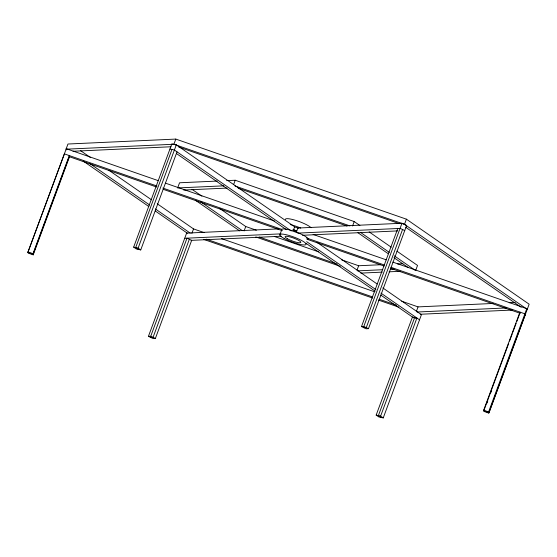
<?xml version="1.0" encoding="UTF-8"?>
<svg xmlns="http://www.w3.org/2000/svg" width="557" height="557" viewBox="0 0 557 557"><rect width="100%" height="100%" fill="white"/><g stroke="black" fill="none" stroke-linecap="round" stroke-linejoin="round"><path stroke-width="0.84" d="M33.211 254.855L33.016 253.665L69.298 155.584L69.493 156.768L33.211 254.855L28.296 253.143L27.85 252.432L66.29 148.712L158.146 180.614M69.395 156.176L33.114 254.264L27.85 252.432L64.382 153.871L157.06 186.059M177.022 151.845L140.74 249.933L136.277 248.937L133.659 247.127L171.848 143.88L176.311 144.869L294.639 226.824L293.003 231.252M291.304 231.002L174.404 150.028L171.988 149.408L135.706 247.496L138.505 249.439M175.81 139.083L67.954 144.019L66.046 149.185L173.895 144.249L175.81 139.083L406.408 219.173L529.15 304.199L488.795 413.085L483.88 411.379L483.685 410.189L519.966 312.101M140.74 249.933L138.122 248.116L176.311 144.869M148.427 336.365L150.731 336.261L187.013 238.173L191.671 240.346L155.382 338.433L153.084 338.538L148.427 336.365L186.623 233.111L278.423 228.899M189.338 239.259L153.057 337.347L150.592 337.458M191.9 233.341L193.537 228.92L157.262 203.785M233.578 184.659L235.214 180.238L354.203 221.561L359.899 225.508M244.105 230.953L245.741 226.525L219.576 208.409M279.809 234.991L281.724 229.832A14.009 2.625 20.3 0 1 295.92 231.949A14.009 2.625 20.3 0 1 307.756 239.517M294.89 231.984L295.433 230.507L293.337 229.581M296.206 232.457L297.842 228.036L401.98 223.246L406.638 225.418L368.449 328.672L366.144 328.776L361.486 326.597L397.775 228.509M352.567 225.989L354.203 221.561M357.016 270.173L358.652 265.745L380.299 264.756M361.486 326.597L363.791 326.493L401.98 223.246M297.668 233.118L400.072 228.405L402.565 229.491L366.276 327.572L363.818 327.69M392.817 262.117L526.797 308.648L527.242 309.365L404.493 224.339L406.408 219.173M383.237 417.917L378.781 416.928L376.163 415.111L412.445 317.024L416.908 318.019L380.619 416.1L383.237 417.917L421.433 314.67L382.854 287.948M416.42 311.321L418.056 306.893L493.565 303.44M508.673 343.502L483.782 410.781L489.046 412.612L525.328 314.524L524.889 313.814L390.91 267.283M509.571 341.072L512.273 333.775M512.872 332.153L516.165 323.234M516.771 321.612L520.064 312.7M486.881 403.268L487.779 400.838M490.78 392.734L491.678 390.297M488.795 413.085L488.6 411.902L526.797 308.648M66.29 148.712L66.485 149.896M525.084 314.997L525.328 314.524M72.988 151.253L171.062 146.763M217.23 181.06L179.556 182.78L177.648 187.946L223.886 185.829M226.65 180.628L235.214 180.238M183.726 190.055L227.019 188.078M184.708 238.278L280.846 233.863M191.107 240.373L281.376 236.231M302.548 235.284L397.802 230.904M397.614 263.962L402.808 263.726M357.608 270.869L382.715 269.72M390.506 269.358L393.973 269.205M360.839 273.111L382.241 272.129M389.092 271.816L400.225 271.308M509.189 302.723L515.26 302.444M417.019 312.017L506.41 307.93M420.25 314.259L512.572 310.033M169.941 149.039L171.988 149.408M133.659 247.127L138.122 248.116M376.163 415.111L380.619 416.1M173.895 144.249L404.493 224.339M178.769 147.055L399.195 223.615M234.943 185.968L349.838 225.87M238.173 188.21L346.997 226.003M165.533 183.176L274.608 221.059M313.09 234.427L386.245 259.834M162.797 188.057L281.724 229.359M306.246 237.881L384.33 265M69.507 156.775L156.635 187.034M163.215 189.317L282.399 230.709M306.921 239.232L384.017 266.009M390.575 268.286L520.161 313.292M245.741 226.525L256.373 230.222M274.378 236.474L318.562 251.82M341.469 259.778L358.652 265.745M259.374 237.087L337.103 264.088M255.76 236.948L340.285 266.309M193.537 228.92L204.189 232.617M221.401 238.591L374.631 291.812M401.674 301.205L418.056 306.893M206.382 239.204L372.724 296.978M379.275 299.255L396.487 305.229M203.556 239.343L372.612 298.058M378.356 300.049L398.868 307.172M28.101 251.959L33.016 253.665M483.685 410.189L488.6 411.902M363.791 326.493L368.449 328.672M150.731 336.261L155.382 338.433M402.565 229.491L404.73 230.584M405.921 227.423L521.164 307.255M369.152 231.914L391.216 247.197M396.904 251.144L417.541 265.438L415.633 270.598L394.286 255.809M360.839 232.638L389.301 252.363M357.935 232.735L388.34 253.797M394.001 257.717L408.142 267.513M317.135 242.427L377.145 283.993M306.649 241.654L375.947 289.647M380.946 293.114L419.525 319.829M416.072 318.493L414.673 317.525L378.391 415.606L381.19 417.548M176.374 153.495L286.382 229.693M306.002 243.298L375.146 291.193M380.849 295.14L413.635 317.852M191.998 189.303L201.899 196.161M200.701 201.815L242.413 230.709M195.437 200.269L239.566 230.835M80.431 150.564L90.394 157.464M108.887 170.275L151.567 199.845M89.907 163.612L149.659 205.004M155.354 208.952L190.209 233.098M83.167 161.05L148.823 206.529M155.25 210.978L187.361 233.223M296.63 232.06A14.009 2.625 20.3 0 1 295.245 231.552M290.218 224.555A14.009 2.625 20.3 0 1 300.724 228.071M296.937 231.051A8.404 1.574 20.3 0 1 292.947 229.442M294.312 226.845A8.404 1.574 20.3 0 1 298.399 228.266M285.4 219.583A14.009 2.625 20.3 0 1 296.164 220.516A14.009 2.625 20.3 0 1 311.085 227.702M287.586 238.842A8.404 1.574 20.3 0 0 300.669 242.629A8.404 1.574 20.3 0 0 290.636 237.094A8.404 1.574 20.3 0 0 287.586 238.842M284.14 238.459A14.009 2.625 20.3 0 0 305.842 244.683A14.009 2.625 20.3 0 0 288.909 235.423A14.009 2.625 20.3 0 0 284.14 238.459"/></g></svg>
